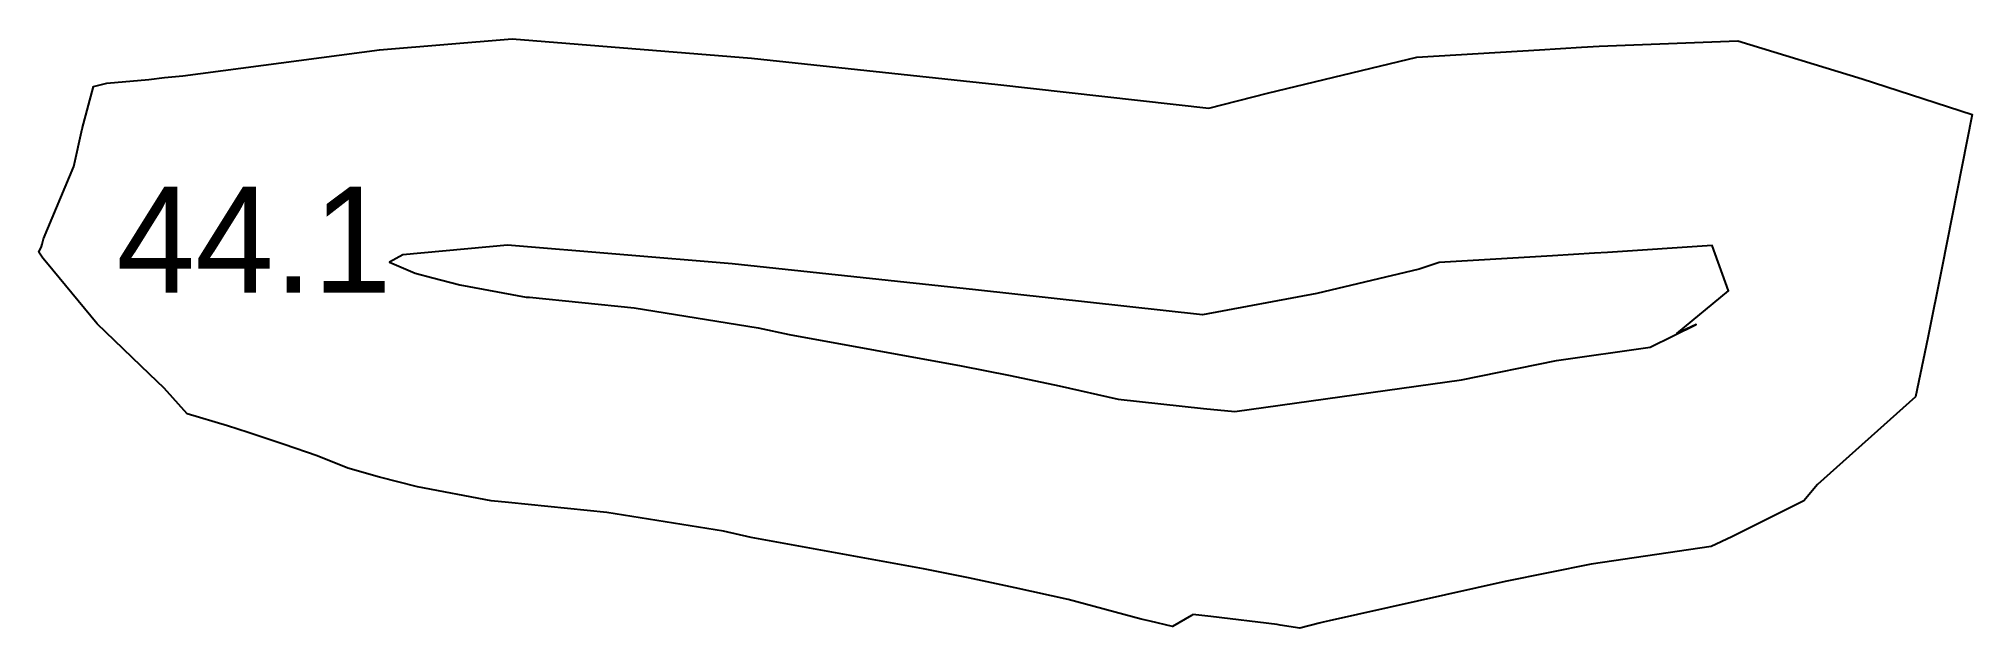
# Model space of a CAD drawing. Extents: x 44.3 to 135.7, y 8.4 to 36.3.
import ezdxf

# ---------------------------------------------------------------- set-up
doc = ezdxf.new("R2010")
doc.units = 0
doc.layers.get('0').update_dxf_attribs({"color": 255, "linetype": 'CONTINUOUS'})

msp = doc.modelspace()

# ---------------------------------------------------------------- linework, layer by layer
at = {"color": 1}
for points in [[(71.1432, 13.9027), (66.4927, 14.3763), (65.6734, 14.4643), (62.1925, 15.122), (60.4055, 15.5727), (58.9046, 15.9995), (57.4536, 16.592), (55.8918, 17.1265), (54.1896, 17.6898), (53.2216, 18.0073), (51.3081, 18.5768), (50.2241, 19.7914), (49.5267, 20.4504), (47.0547, 22.8223), (44.6524, 25.724), (44.4843, 25.9258), (44.2885, 26.215), (44.4187, 26.4755), (44.4504, 26.5896), (44.5226, 26.8442), (45.9454, 30.2641), (46.3388, 32.0294), (46.875, 34.0335), (47.5135, 34.19), (49.4991, 34.372), (50.2381, 34.4609), (51.1079, 34.5463), (60.4073, 35.7766), (66.6731, 36.2963), (77.9899, 35.3733), (89.6331, 34.1247), (99.6038, 33.0072), (102.371, 33.7263), (107.28, 34.8992), (109.44, 35.4207), (115.244, 35.7697), (117.218, 35.9006), (118.05, 35.9491), (124.605, 36.1992), (130.497, 34.3933), (135.698, 32.7096), (134.255, 25.45), (133.589, 22.1626), (133.013, 19.3799), (128.386, 15.2313), (127.727, 14.4584), (124.327, 12.753), (123.355, 12.2951), (117.673, 11.4658), (113.608, 10.6418), (105.29, 8.78949), (105.018, 8.73038), (104.828, 8.68527), (103.907, 8.43695), (102.985, 8.58575), (102.841, 8.61843), (99.6954, 8.9882), (98.8568, 9.08344), (98.7822, 9.0353), (97.889, 8.52526), (96.8262, 8.77316), (96.4056, 8.86975), (92.9565, 9.79608), (90.4447, 10.3534), (88.2446, 10.8233), (86.1147, 11.2477), (77.9706, 12.7354), (76.6606, 13.0208)], [(78.3049, 22.6385), (79.7692, 22.3255), (87.9, 20.8403), (90.2181, 20.3789), (92.5231, 19.8868), (95.3133, 19.2645), (99.3594, 18.8278), (100.827, 18.6797), (111.547, 20.1789), (116.042, 21.0857), (120.465, 21.725), (122.641, 22.7857), (121.737, 22.3725), (124.178, 24.387), (123.394, 26.5172), (118.444, 26.1997), (117.841, 26.1632), (115.844, 26.0309), (110.5, 25.7211), (109.554, 25.4107), (104.706, 24.2525), (99.2987, 23.2547), (88.5714, 24.4254), (77.0712, 25.6593), (66.4493, 26.5416), (61.4974, 26.0804), (60.872, 25.7309), (62.0894, 25.2224), (62.9216, 25), (64.2015, 24.6702), (67.3404, 24.0781), (67.4893, 24.0826), (72.4325, 23.5744)]]:
    msp.add_lwpolyline(points, close=True, dxfattribs=at)

# ---------------------------------------------------------------- texts
msp.add_text('44.1', height=5).set_placement((47.9648, 24.2975))

doc.saveas('drawing.dxf')
